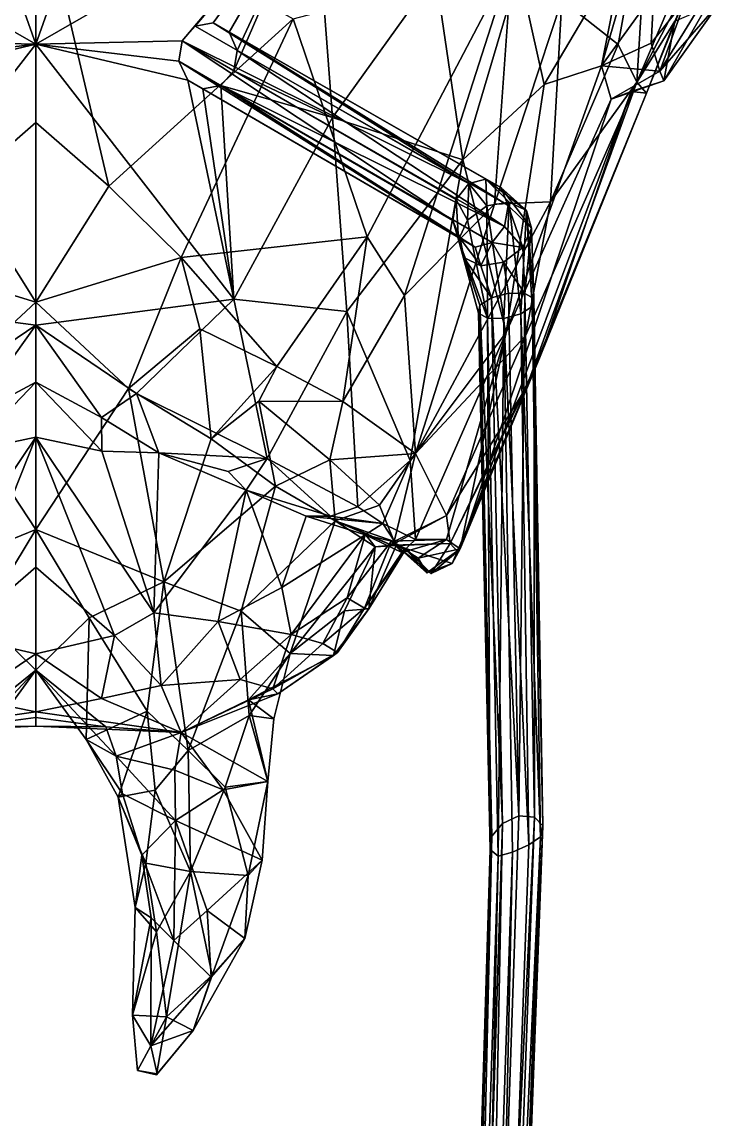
# Model space of a CAD drawing. Extents: x -0.0042 to 0.0042, y -0.0051 to 0.0051.
# Drawn here: x -0.000016 to 0.000789, y -0.003226 to -0.001968 of the extents above; entities that cross this region are included whole.
import ezdxf

# ---------------------------------------------------------------- set-up
doc = ezdxf.new("R2010")
doc.units = 0
doc.layers.add('ANT_BLK$LWO', color=1, linetype='CONTINUOUS')

msp = doc.modelspace()

# ---------------------------------------------------------------- linework, layer by layer
at = {"layer": 'ANT_BLK$LWO'}
for points in [[(-0.0001611, -0.001539, 0.0029273), (-0.0003206, -0.0018094, 0.0028559), (0, -0.0019933, 0.0027809)], [(0, -0.0019933, 0.0027809), (0, -0.0016817, 0.0028754), (-0.0001611, -0.001539, 0.0029273)], [(0, -0.0016817, 0.0028754), (0, -0.0019933, 0.0027809), (0.0001611, -0.001539, 0.0029273)], [(0.0003206, -0.0018094, 0.0028559), (0.0001611, -0.001539, 0.0029273), (0, -0.0019933, 0.0027809)], [(0, -0.0017996, 0.001923), (-0.0000838, -0.0021562, 0.0018754), (-0.0002954, -0.0019641, 0.0019148)], [(-0.0000838, -0.0021562, 0.0018754), (0, -0.0017996, 0.001923), (0, -0.0020831, 0.0018863)], [(0, -0.0017996, 0.001923), (0.0000838, -0.0021562, 0.0018754), (0, -0.0020831, 0.0018863)], [(0.0000838, -0.0021562, 0.0018754), (0, -0.0017996, 0.001923), (0.0002954, -0.0019641, 0.0019148)], [(0.0007048, -0.0017929, 0.0021184), (0.0006686, -0.0019935, 0.0020865), (0.0006038, -0.0019425, 0.0020173)], [(0.0006686, -0.0019935, 0.0020865), (0.0007048, -0.0017929, 0.0021184), (0.0006901, -0.002037, 0.0021636)], [(0.000789, -0.0018042, 0.0022839), (0.0006901, -0.002037, 0.0021636), (0.0007048, -0.0017929, 0.0021184)], [(0, -0.0019933, 0.0027809), (-0.0003206, -0.0018094, 0.0028559), (-0.000168, -0.0019893, 0.0027918)], [(0.0003206, -0.0018094, 0.0028559), (0, -0.0019933, 0.0027809), (0.000168, -0.0019893, 0.0027918)], [(0.000168, -0.0019893, 0.0027918), (0.0001832, -0.0019725, 0.0027977), (0.0003206, -0.0018094, 0.0028559)], [(0.0001832, -0.0019725, 0.0027977), (0.0002039, -0.0019687, 0.0028002), (0.0003206, -0.0018094, 0.0028559)], [(0.0002039, -0.0019687, 0.0028002), (0.0002222, -0.0019795, 0.0027981), (0.0003206, -0.0018094, 0.0028559)], [(0.0002222, -0.0019795, 0.0027981), (0.0002313, -0.0020006, 0.0027923), (0.0003206, -0.0018094, 0.0028559)], [(0.0002276, -0.002024, 0.0027851), (0.0003406, -0.0020773, 0.0027764), (0.0003206, -0.0018094, 0.0028559)], [(0.0002313, -0.0020006, 0.0027923), (0.0002276, -0.002024, 0.0027851), (0.0003206, -0.0018094, 0.0028559)], [(0.0004588, -0.0019125, 0.0028219), (0.0003206, -0.0018094, 0.0028559), (0.0003406, -0.0020773, 0.0027764)], [(0.000761, -0.0019009, 0.0022855), (0.0006901, -0.002037, 0.0021636), (0.000789, -0.0018042, 0.0022839)], [(0.0005838, -0.0020394, 0.0027084), (0.000676, -0.0018836, 0.0026946), (0.0005544, -0.0019091, 0.0027948)], [(0.0005838, -0.0020394, 0.0027084), (0.0006493, -0.0020183, 0.0026325), (0.000676, -0.0018836, 0.0026946)], [(0.000676, -0.0018836, 0.0026946), (0.0006493, -0.0020183, 0.0026325), (0.000686, -0.0018929, 0.0026613)], [(0.0002954, -0.0019641, 0.0019148), (0.0005464, -0.001898, 0.0019791), (0.0003806, -0.0022143, 0.0019197)], [(0.0003806, -0.0022143, 0.0019197), (0.0005464, -0.001898, 0.0019791), (0.0004235, -0.0022817, 0.0019423)], [(0.0005265, -0.0021767, 0.0019877), (0.0004235, -0.0022817, 0.0019423), (0.0005464, -0.001898, 0.0019791)], [(0.0006038, -0.0019425, 0.0020173), (0.0005265, -0.0021767, 0.0019877), (0.0005464, -0.001898, 0.0019791)], [(0.0007096, -0.0019347, 0.0026529), (0.000686, -0.0018929, 0.0026613), (0.0006493, -0.0020183, 0.0026325)], [(0.0004904, -0.0021258, 0.0027268), (0.0004588, -0.0019125, 0.0028219), (0.0003406, -0.0020773, 0.0027764)], [(0.0004904, -0.0021258, 0.0027268), (0.0005544, -0.0019091, 0.0027948), (0.0004588, -0.0019125, 0.0028219)], [(0.0004904, -0.0021258, 0.0027268), (0.0005838, -0.0020394, 0.0027084), (0.0005544, -0.0019091, 0.0027948)], [(0.000761, -0.0019009, 0.0022855), (0.000701, -0.0020496, 0.0022859), (0.0006901, -0.002037, 0.0021636)], [(0.0007338, -0.0019669, 0.0023883), (0.000701, -0.0020496, 0.0022859), (0.000761, -0.0019009, 0.0022855)], [(0.0007165, -0.0020244, 0.0025615), (0.0007847, -0.0019462, 0.0024823), (0.0007822, -0.0019171, 0.0025516)], [(0.0007463, -0.0019417, 0.0026131), (0.0007165, -0.0020244, 0.0025615), (0.0007822, -0.0019171, 0.0025516)], [(0.0007096, -0.0019347, 0.0026529), (0.0006493, -0.0020183, 0.0026325), (0.0007066, -0.0019921, 0.0026204)], [(0.0007096, -0.0019347, 0.0026529), (0.0007066, -0.0019921, 0.0026204), (0.0007463, -0.0019417, 0.0026131)], [(0.000591, -0.0021743, 0.0020455), (0.0005265, -0.0021767, 0.0019877), (0.0006038, -0.0019425, 0.0020173)], [(0.0006686, -0.0019935, 0.0020865), (0.000591, -0.0021743, 0.0020455), (0.0006038, -0.0019425, 0.0020173)], [(0.0007165, -0.0020244, 0.0025615), (0.0007463, -0.0019417, 0.0026131), (0.0007066, -0.0019921, 0.0026204)], [(0.0007847, -0.0019462, 0.0024823), (0.0007165, -0.0020244, 0.0025615), (0.0007209, -0.0020352, 0.0024705)], [(0.0007693, -0.0019517, 0.0024157), (0.0007847, -0.0019462, 0.0024823), (0.0007209, -0.0020352, 0.0024705)], [(0.0007693, -0.0019517, 0.0024157), (0.0007209, -0.0020352, 0.0024705), (0.0007338, -0.0019669, 0.0023883)], [(0.0001671, -0.0022379, 0.0018795), (0.0000838, -0.0021562, 0.0018754), (0.0002954, -0.0019641, 0.0019148)], [(0.0003806, -0.0022143, 0.0019197), (0.0001671, -0.0022379, 0.0018795), (0.0002954, -0.0019641, 0.0019148)], [(0.0004971, -0.0021532, 0.0039616), (0.0001832, -0.0019725, 0.0027977), (0.000168, -0.0019893, 0.0027918)], [(0.0002039, -0.0019687, 0.0028002), (0.0001832, -0.0019725, 0.0027977), (0.0004971, -0.0021532, 0.0039616)], [(0.0002222, -0.0019795, 0.0027981), (0.0002039, -0.0019687, 0.0028002), (0.0005168, -0.002148, 0.0039571)], [(0.0005168, -0.002148, 0.0039571), (0.0002039, -0.0019687, 0.0028002), (0.0004971, -0.0021532, 0.0039616)], [(0.0006836, -0.0020475, 0.0024303), (0.0007338, -0.0019669, 0.0023883), (0.0007209, -0.0020352, 0.0024705)], [(0.000701, -0.0020496, 0.0022859), (0.0007338, -0.0019669, 0.0023883), (0.0006836, -0.0020475, 0.0024303)], [(0.0005423, -0.0021785, 0.0039398), (0.0002313, -0.0020006, 0.0027923), (0.0002222, -0.0019795, 0.0027981)], [(0.000534, -0.0021576, 0.0039487), (0.0005423, -0.0021785, 0.0039398), (0.0002222, -0.0019795, 0.0027981)], [(0.0005168, -0.002148, 0.0039571), (0.000534, -0.0021576, 0.0039487), (0.0002222, -0.0019795, 0.0027981)], [(0, -0.0019933, 0.0027809), (-0.0001748, -0.0020346, 0.0027787), (-0.0002274, -0.0022859, 0.0026897)], [(0, -0.0019933, 0.0027809), (-0.0002274, -0.0022859, 0.0026897), (0, -0.0023155, 0.0026524)], [(-0.0001748, -0.0020346, 0.0027787), (0, -0.0019933, 0.0027809), (-0.0001644, -0.0020128, 0.0027845)], [(-0.0001644, -0.0020128, 0.0027845), (0, -0.0019933, 0.0027809), (-0.000168, -0.0019893, 0.0027918)], [(0, -0.0019933, 0.0027809), (0.0001644, -0.0020128, 0.0027845), (0.000168, -0.0019893, 0.0027918)], [(0, -0.0019933, 0.0027809), (0.0001748, -0.0020346, 0.0027787), (0.0001644, -0.0020128, 0.0027845)], [(0.0001748, -0.0020346, 0.0027787), (0, -0.0019933, 0.0027809), (0.0002274, -0.0022859, 0.0026897)], [(0.0002274, -0.0022859, 0.0026897), (0, -0.0019933, 0.0027809), (0, -0.0023155, 0.0026524)], [(0.000168, -0.0019893, 0.0027918), (0.0001644, -0.0020128, 0.0027845), (0.0004788, -0.0021955, 0.0039545)], [(0.000168, -0.0019893, 0.0027918), (0.0004826, -0.0021714, 0.0039606), (0.0004971, -0.0021532, 0.0039616)], [(0.0004826, -0.0021714, 0.0039606), (0.000168, -0.0019893, 0.0027918), (0.0004788, -0.0021955, 0.0039545)], [(0.0002276, -0.002024, 0.0027851), (0.0002313, -0.0020006, 0.0027923), (0.0005383, -0.0022026, 0.0039337)], [(0.0002313, -0.0020006, 0.0027923), (0.0005423, -0.0021785, 0.0039398), (0.0005383, -0.0022026, 0.0039337)], [(0.000591, -0.0021743, 0.0020455), (0.0006686, -0.0019935, 0.0020865), (0.0006901, -0.002037, 0.0021636)], [(0.0006493, -0.0020183, 0.0026325), (0.0007165, -0.0020244, 0.0025615), (0.0007066, -0.0019921, 0.0026204)], [(0.0004871, -0.0022164, 0.0039455), (0.0004788, -0.0021955, 0.0039545), (0.0001644, -0.0020128, 0.0027845)], [(0.0001748, -0.0020346, 0.0027787), (0.0004871, -0.0022164, 0.0039455), (0.0001644, -0.0020128, 0.0027845)], [(0.0002127, -0.0020408, 0.0027791), (0.0002276, -0.002024, 0.0027851), (0.0005383, -0.0022026, 0.0039337)], [(0.0002276, -0.002024, 0.0027851), (0.0002127, -0.0020408, 0.0027791), (0.0003406, -0.0020773, 0.0027764)], [(0.0005838, -0.0020394, 0.0027084), (0.0005401, -0.0023241, 0.0025535), (0.0006493, -0.0020183, 0.0026325)], [(0.0006607, -0.0020563, 0.0025452), (0.0006493, -0.0020183, 0.0026325), (0.0005401, -0.0023241, 0.0025535)], [(0.0006607, -0.0020563, 0.0025452), (0.0007165, -0.0020244, 0.0025615), (0.0006493, -0.0020183, 0.0026325)], [(0.0006607, -0.0020563, 0.0025452), (0.0007209, -0.0020352, 0.0024705), (0.0007165, -0.0020244, 0.0025615)], [(0.0001748, -0.0020346, 0.0027787), (0.000192, -0.0020445, 0.0027763), (0.0004871, -0.0022164, 0.0039455)], [(0.000192, -0.0020445, 0.0027763), (0.0001748, -0.0020346, 0.0027787), (0.0002274, -0.0022859, 0.0026897)], [(0.000591, -0.0021743, 0.0020455), (0.0006901, -0.002037, 0.0021636), (0.0005622, -0.002328, 0.0020711)], [(0.0005622, -0.002328, 0.0020711), (0.0006901, -0.002037, 0.0021636), (0.0005633, -0.0023869, 0.0021223)], [(0.000701, -0.0020496, 0.0022859), (0.0005633, -0.0023869, 0.0021223), (0.0006901, -0.002037, 0.0021636)], [(0.0006607, -0.0020563, 0.0025452), (0.0006836, -0.0020475, 0.0024303), (0.0007209, -0.0020352, 0.0024705)], [(0.000192, -0.0020445, 0.0027763), (0.0002127, -0.0020408, 0.0027791), (0.0005043, -0.0022261, 0.0039372)], [(0.0002127, -0.0020408, 0.0027791), (0.000192, -0.0020445, 0.0027763), (0.0002274, -0.0022859, 0.0026897)], [(0.000192, -0.0020445, 0.0027763), (0.0005043, -0.0022261, 0.0039372), (0.0004871, -0.0022164, 0.0039455)], [(0.0002127, -0.0020408, 0.0027791), (0.0005238, -0.0022208, 0.0039327), (0.0005043, -0.0022261, 0.0039372)], [(0.0005383, -0.0022026, 0.0039337), (0.0005238, -0.0022208, 0.0039327), (0.0002127, -0.0020408, 0.0027791)], [(0.0002274, -0.0022859, 0.0026897), (0.0003406, -0.0020773, 0.0027764), (0.0002127, -0.0020408, 0.0027791)], [(0.0006607, -0.0020563, 0.0025452), (0.0004871, -0.0025722, 0.0023542), (0.0006836, -0.0020475, 0.0024303)], [(0.0005792, -0.0023517, 0.0022899), (0.0006836, -0.0020475, 0.0024303), (0.0004871, -0.0025722, 0.0023542)], [(0.0005401, -0.0023241, 0.0025535), (0.0005838, -0.0020394, 0.0027084), (0.0004904, -0.0021258, 0.0027268)], [(0.0005633, -0.0023869, 0.0021223), (0.000701, -0.0020496, 0.0022859), (0.0005792, -0.0023517, 0.0022899)], [(0.0005792, -0.0023517, 0.0022899), (0.000701, -0.0020496, 0.0022859), (0.0006836, -0.0020475, 0.0024303)], [(0.0004871, -0.0025722, 0.0023542), (0.0006607, -0.0020563, 0.0025452), (0.0005401, -0.0023241, 0.0025535)], [(-0.0000838, -0.0021562, 0.0018754), (0, -0.0020831, 0.0018863), (0, -0.0022893, 0.0019158)], [(0, -0.0020831, 0.0018863), (0.0000838, -0.0021562, 0.0018754), (0, -0.0022893, 0.0019158)], [(0.0003571, -0.0023001, 0.0026756), (0.0003406, -0.0020773, 0.0027764), (0.0002274, -0.0022859, 0.0026897)], [(0.0004904, -0.0021258, 0.0027268), (0.0003406, -0.0020773, 0.0027764), (0.0003571, -0.0023001, 0.0026756)], [(0.0004904, -0.0021258, 0.0027268), (0.0003571, -0.0023001, 0.0026756), (0.0004298, -0.002471, 0.0025675)], [(0.0004904, -0.0021258, 0.0027268), (0.0004298, -0.002471, 0.0025675), (0.0005401, -0.0023241, 0.0025535)], [(0.0004971, -0.0021532, 0.0039616), (0.0005177, -0.0021787, 0.004076), (0.0005168, -0.002148, 0.0039571)], [(0.0005633, -0.0021842, 0.0040508), (0.000534, -0.0021576, 0.0039487), (0.0005168, -0.002148, 0.0039571)], [(0.0005168, -0.002148, 0.0039571), (0.0005436, -0.0021745, 0.0040728), (0.0005633, -0.0021842, 0.0040508)], [(0.0005177, -0.0021787, 0.004076), (0.0005436, -0.0021745, 0.0040728), (0.0005168, -0.002148, 0.0039571)], [(-0.0001671, -0.0022379, 0.0018795), (-0.0000838, -0.0021562, 0.0018754), (0, -0.0022893, 0.0019158)], [(0.0000838, -0.0021562, 0.0018754), (0.0001671, -0.0022379, 0.0018795), (0, -0.0022893, 0.0019158)], [(0.0004826, -0.0021714, 0.0039606), (0.0004955, -0.0021953, 0.0040593), (0.0004971, -0.0021532, 0.0039616)], [(0.0004955, -0.0021953, 0.0040593), (0.0005177, -0.0021787, 0.004076), (0.0004971, -0.0021532, 0.0039616)], [(0.0005692, -0.0022042, 0.0040185), (0.0005423, -0.0021785, 0.0039398), (0.000534, -0.0021576, 0.0039487)], [(0.000534, -0.0021576, 0.0039487), (0.0005633, -0.0021842, 0.0040508), (0.0005692, -0.0022042, 0.0040185)], [(0.0005265, -0.0021767, 0.0019877), (0.0004359, -0.002463, 0.0019925), (0.0004235, -0.0022817, 0.0019423)], [(0.000591, -0.0021743, 0.0020455), (0.0005622, -0.002328, 0.0020711), (0.0004359, -0.002463, 0.0019925)], [(0.000591, -0.0021743, 0.0020455), (0.0004359, -0.002463, 0.0019925), (0.0005265, -0.0021767, 0.0019877)], [(0.0004788, -0.0021955, 0.0039545), (0.0004855, -0.0022179, 0.004029), (0.0004826, -0.0021714, 0.0039606)], [(0.0004855, -0.0022179, 0.004029), (0.0004955, -0.0021953, 0.0040593), (0.0004826, -0.0021714, 0.0039606)], [(0.0005436, -0.0021745, 0.0040728), (0.0005177, -0.0021787, 0.004076), (0.0005372, -0.0023079, 0.0040573)], [(0.0005568, -0.0023027, 0.0040538), (0.0005436, -0.0021745, 0.0040728), (0.0005372, -0.0023079, 0.0040573)], [(0.0005633, -0.0021842, 0.0040508), (0.0005436, -0.0021745, 0.0040728), (0.0005568, -0.0023027, 0.0040538)], [(0.0005177, -0.0021787, 0.004076), (0.0004955, -0.0021953, 0.0040593), (0.0005187, -0.0023075, 0.0040485)], [(0.0005372, -0.0023079, 0.0040573), (0.0005177, -0.0021787, 0.004076), (0.0005187, -0.0023075, 0.0040485)], [(0.000559, -0.0022267, 0.0039883), (0.0005383, -0.0022026, 0.0039337), (0.0005423, -0.0021785, 0.0039398)], [(0.0005423, -0.0021785, 0.0039398), (0.0005692, -0.0022042, 0.0040185), (0.000559, -0.0022267, 0.0039883)], [(0.0005699, -0.0022941, 0.0040392), (0.0005633, -0.0021842, 0.0040508), (0.0005568, -0.0023027, 0.0040538)], [(0.0005633, -0.0021842, 0.0040508), (0.0005699, -0.0022941, 0.0040392), (0.0005717, -0.0022852, 0.0040191)], [(0.0005717, -0.0022852, 0.0040191), (0.0005692, -0.0022042, 0.0040185), (0.0005633, -0.0021842, 0.0040508)], [(0.0004788, -0.0021955, 0.0039545), (0.0004871, -0.0022164, 0.0039455), (0.0004915, -0.0022379, 0.0039968)], [(0.0004855, -0.0022179, 0.004029), (0.0004788, -0.0021955, 0.0039545), (0.0004915, -0.0022379, 0.0039968)], [(0.0005187, -0.0023075, 0.0040485), (0.0004955, -0.0021953, 0.0040593), (0.0004855, -0.0022179, 0.004029)], [(0.0003806, -0.0022143, 0.0019197), (0.0002769, -0.0023632, 0.0019061), (0.0001671, -0.0022379, 0.0018795)], [(0.0002769, -0.0023632, 0.0019061), (0.0003806, -0.0022143, 0.0019197), (0.0003526, -0.0024032, 0.0019366)], [(0.0003806, -0.0022143, 0.0019197), (0.0004235, -0.0022817, 0.0019423), (0.0003526, -0.0024032, 0.0019366)], [(0.0005238, -0.0022208, 0.0039327), (0.0005383, -0.0022026, 0.0039337), (0.000559, -0.0022267, 0.0039883)], [(0.0005613, -0.0022795, 0.0040012), (0.000559, -0.0022267, 0.0039883), (0.0005692, -0.0022042, 0.0040185)], [(0.0005692, -0.0022042, 0.0040185), (0.0005717, -0.0022852, 0.0040191), (0.0005613, -0.0022795, 0.0040012)], [(0.0004855, -0.0022179, 0.004029), (0.0005083, -0.0023018, 0.0040306), (0.0005187, -0.0023075, 0.0040485)], [(0.00051, -0.0022929, 0.0040105), (0.0005083, -0.0023018, 0.0040306), (0.0004855, -0.0022179, 0.004029)], [(0.0004915, -0.0022379, 0.0039968), (0.00051, -0.0022929, 0.0040105), (0.0004855, -0.0022179, 0.004029)], [(0.0004871, -0.0022164, 0.0039455), (0.0005043, -0.0022261, 0.0039372), (0.000511, -0.0022476, 0.0039749)], [(0.0004915, -0.0022379, 0.0039968), (0.0004871, -0.0022164, 0.0039455), (0.000511, -0.0022476, 0.0039749)], [(0.000511, -0.0022476, 0.0039749), (0.0005043, -0.0022261, 0.0039372), (0.0005238, -0.0022208, 0.0039327)], [(0.0005238, -0.0022208, 0.0039327), (0.0005368, -0.0022433, 0.0039717), (0.000511, -0.0022476, 0.0039749)], [(0.0005368, -0.0022433, 0.0039717), (0.0005238, -0.0022208, 0.0039327), (0.000559, -0.0022267, 0.0039883)], [(0.000559, -0.0022267, 0.0039883), (0.0005613, -0.0022795, 0.0040012), (0.0005368, -0.0022433, 0.0039717)], [(-0.0001671, -0.0022379, 0.0018795), (0, -0.0022893, 0.0019158), (-0.0001067, -0.0023882, 0.0019387)], [(0, -0.0022893, 0.0019158), (0.0001671, -0.0022379, 0.0018795), (0.0001067, -0.0023882, 0.0019387)], [(0.0001671, -0.0022379, 0.0018795), (0.0001886, -0.0023197, 0.0018936), (0.0001067, -0.0023882, 0.0019387)], [(0.0001886, -0.0023197, 0.0018936), (0.0001671, -0.0022379, 0.0018795), (0.0002769, -0.0023632, 0.0019061)], [(0.0005231, -0.0022843, 0.0039958), (0.00051, -0.0022929, 0.0040105), (0.0004915, -0.0022379, 0.0039968)], [(0.000511, -0.0022476, 0.0039749), (0.0005231, -0.0022843, 0.0039958), (0.0004915, -0.0022379, 0.0039968)], [(0.0005231, -0.0022843, 0.0039958), (0.000511, -0.0022476, 0.0039749), (0.0005368, -0.0022433, 0.0039717)], [(0.0005368, -0.0022433, 0.0039717), (0.0005427, -0.0022791, 0.0039923), (0.0005231, -0.0022843, 0.0039958)], [(0.0005613, -0.0022795, 0.0040012), (0.0005427, -0.0022791, 0.0039923), (0.0005368, -0.0022433, 0.0039717)], [(-0.0002274, -0.0022859, 0.0026897), (-0.0001156, -0.0023941, 0.0026318), (0, -0.0023155, 0.0026524)], [(0, -0.0025501, 0.0019408), (-0.0001067, -0.0023882, 0.0019387), (0, -0.0022893, 0.0019158)], [(0.0001156, -0.0023941, 0.0026318), (0.0002274, -0.0022859, 0.0026897), (0, -0.0023155, 0.0026524)], [(0.0001067, -0.0023882, 0.0019387), (0, -0.0025501, 0.0019408), (0, -0.0022893, 0.0019158)], [(0.0002657, -0.0024685, 0.0026005), (0.0002274, -0.0022859, 0.0026897), (0.0001156, -0.0023941, 0.0026318)], [(0.0003571, -0.0023001, 0.0026756), (0.0002274, -0.0022859, 0.0026897), (0.0002657, -0.0024685, 0.0026005)], [(0.0003526, -0.0024032, 0.0019366), (0.0004235, -0.0022817, 0.0019423), (0.0004359, -0.002463, 0.0019925)], [(0.00051, -0.0022929, 0.0040105), (0.0005231, -0.0022843, 0.0039958), (0.0005359, -0.0028872, 0.003802)], [(0.0005231, -0.0022843, 0.0039958), (0.0005427, -0.0022791, 0.0039923), (0.0005545, -0.0028787, 0.0037989)], [(0.0005545, -0.0028787, 0.0037989), (0.0005359, -0.0028872, 0.003802), (0.0005231, -0.0022843, 0.0039958)], [(0.0005427, -0.0022791, 0.0039923), (0.0005613, -0.0022795, 0.0040012), (0.0005545, -0.0028787, 0.0037989)], [(0.0005613, -0.0022795, 0.0040012), (0.0005724, -0.0028799, 0.0038112), (0.0005545, -0.0028787, 0.0037989)], [(0.0005613, -0.0022795, 0.0040012), (0.0005717, -0.0022852, 0.0040191), (0.0005724, -0.0028799, 0.0038112)], [(0.0005717, -0.0022852, 0.0040191), (0.0005699, -0.0022941, 0.0040392), (0.000582, -0.00289, 0.0038302)], [(0.0005717, -0.0022852, 0.0040191), (0.000582, -0.00289, 0.0038302), (0.0005724, -0.0028799, 0.0038112)], [(0.0003571, -0.0023001, 0.0026756), (0.0002657, -0.0024685, 0.0026005), (0.0003697, -0.002524, 0.0025613)], [(0.0003571, -0.0023001, 0.0026756), (0.0003697, -0.002524, 0.0025613), (0.0004298, -0.002471, 0.0025675)], [(0.0005083, -0.0023018, 0.0040306), (0.00051, -0.0022929, 0.0040105), (0.0005236, -0.0029019, 0.0038194)], [(0.0005187, -0.0023075, 0.0040485), (0.0005083, -0.0023018, 0.0040306), (0.0005218, -0.0029173, 0.0038402)], [(0.0005236, -0.0029019, 0.0038194), (0.0005218, -0.0029173, 0.0038402), (0.0005083, -0.0023018, 0.0040306)], [(0.0005359, -0.0028872, 0.003802), (0.0005236, -0.0029019, 0.0038194), (0.00051, -0.0022929, 0.0040105)], [(0.0005568, -0.0023027, 0.0040538), (0.0005372, -0.0023079, 0.0040573), (0.0005661, -0.0029119, 0.0038607)], [(0.0005699, -0.0022941, 0.0040392), (0.0005568, -0.0023027, 0.0040538), (0.0005796, -0.0029027, 0.003849)], [(0.0005568, -0.0023027, 0.0040538), (0.0005661, -0.0029119, 0.0038607), (0.0005796, -0.0029027, 0.003849)], [(0.0005699, -0.0022941, 0.0040392), (0.0005796, -0.0029027, 0.003849), (0.000582, -0.00289, 0.0038302)], [(0, -0.0023155, 0.0026524), (-0.0001156, -0.0023941, 0.0026318), (-0.0000757, -0.0024217, 0.0026028)], [(-0.0000757, -0.0024217, 0.0026028), (0, -0.0023809, 0.0026047), (0, -0.0023155, 0.0026524)], [(0, -0.0023809, 0.0026047), (0.0000757, -0.0024217, 0.0026028), (0, -0.0023155, 0.0026524)], [(0.0001156, -0.0023941, 0.0026318), (0, -0.0023155, 0.0026524), (0.0000757, -0.0024217, 0.0026028)], [(0.0005372, -0.0023079, 0.0040573), (0.0005187, -0.0023075, 0.0040485), (0.0005309, -0.0029248, 0.003857)], [(0.0005218, -0.0029173, 0.0038402), (0.0005309, -0.0029248, 0.003857), (0.0005187, -0.0023075, 0.0040485)], [(0.0005309, -0.0029248, 0.003857), (0.0005475, -0.0029204, 0.0038638), (0.0005372, -0.0023079, 0.0040573)], [(0.0005372, -0.0023079, 0.0040573), (0.0005475, -0.0029204, 0.0038638), (0.0005661, -0.0029119, 0.0038607)], [(0.0002014, -0.0024459, 0.0019568), (0.0001067, -0.0023882, 0.0019387), (0.0001886, -0.0023197, 0.0018936)], [(0.0002014, -0.0024459, 0.0019568), (0.0001886, -0.0023197, 0.0018936), (0.0002769, -0.0023632, 0.0019061)], [(0.0004361, -0.0025616, 0.0024956), (0.0005401, -0.0023241, 0.0025535), (0.0004298, -0.002471, 0.0025675)], [(0.0004359, -0.002463, 0.0019925), (0.0005622, -0.002328, 0.0020711), (0.0004717, -0.002534, 0.0020896)], [(0.0004361, -0.0025616, 0.0024956), (0.0004717, -0.0025616, 0.0024303), (0.0005401, -0.0023241, 0.0025535)], [(0.0005401, -0.0023241, 0.0025535), (0.0004717, -0.0025616, 0.0024303), (0.0004871, -0.0025722, 0.0023542)], [(0.0005622, -0.002328, 0.0020711), (0.0005633, -0.0023869, 0.0021223), (0.0004717, -0.002534, 0.0020896)], [(0.0005792, -0.0023517, 0.0022899), (0.0004843, -0.0025753, 0.0022241), (0.0004759, -0.0025662, 0.0021474)], [(0.0005792, -0.0023517, 0.0022899), (0.0004759, -0.0025662, 0.0021474), (0.0005633, -0.0023869, 0.0021223)], [(0.0004843, -0.0025753, 0.0022241), (0.0005792, -0.0023517, 0.0022899), (0.000478, -0.002589, 0.0022866)], [(0.0005792, -0.0023517, 0.0022899), (0.0004871, -0.0025722, 0.0023542), (0.000478, -0.002589, 0.0022866)], [(0.0002561, -0.0024029, 0.0019252), (0.0002014, -0.0024459, 0.0019568), (0.0002769, -0.0023632, 0.0019061)], [(0.0002769, -0.0023632, 0.0019061), (0.0003526, -0.0024032, 0.0019366), (0.0002561, -0.0024029, 0.0019252)], [(-0.0001471, -0.00261, 0.0019566), (-0.0001067, -0.0023882, 0.0019387), (0, -0.0025501, 0.0019408)], [(0, -0.0023809, 0.0026047), (-0.0000757, -0.0024217, 0.0026028), (-0.0000759, -0.0024602, 0.0025521)], [(0, -0.0023809, 0.0026047), (-0.0000759, -0.0024602, 0.0025521), (0, -0.0024443, 0.0025387)], [(0.0000757, -0.0024217, 0.0026028), (0, -0.0023809, 0.0026047), (0.0000759, -0.0024602, 0.0025521)], [(0.0000759, -0.0024602, 0.0025521), (0, -0.0023809, 0.0026047), (0, -0.0024443, 0.0025387)], [(0.0001067, -0.0023882, 0.0019387), (0.0001471, -0.00261, 0.0019566), (0, -0.0025501, 0.0019408)], [(0.0001067, -0.0023882, 0.0019387), (0.0002014, -0.0024459, 0.0019568), (0.0001471, -0.00261, 0.0019566)], [(0.0004717, -0.002534, 0.0020896), (0.0005633, -0.0023869, 0.0021223), (0.0004759, -0.0025662, 0.0021474)], [(0.0000757, -0.0024217, 0.0026028), (0.0001414, -0.0024621, 0.0025591), (0.0001156, -0.0023941, 0.0026318)], [(0.0002657, -0.0024685, 0.0026005), (0.0001156, -0.0023941, 0.0026318), (0.0001414, -0.0024621, 0.0025591)], [(0.0002014, -0.0024459, 0.0019568), (0.0002561, -0.0024029, 0.0019252), (0.0002752, -0.0025004, 0.0019994)], [(0.0002561, -0.0024029, 0.0019252), (0.0003378, -0.0024703, 0.0019697), (0.0002752, -0.0025004, 0.0019994)], [(0.0002561, -0.0024029, 0.0019252), (0.0003526, -0.0024032, 0.0019366), (0.0003378, -0.0024703, 0.0019697)], [(0.0003378, -0.0024703, 0.0019697), (0.0003526, -0.0024032, 0.0019366), (0.0004359, -0.002463, 0.0019925)], [(0.0001414, -0.0024621, 0.0025591), (0.0000757, -0.0024217, 0.0026028), (0.0000759, -0.0024602, 0.0025521)], [(0, -0.0024443, 0.0025387), (-0.0001358, -0.0026455, 0.0024498), (-0.0000905, -0.0026717, 0.0024173)], [(-0.0000759, -0.0024602, 0.0025521), (-0.0001358, -0.0026455, 0.0024498), (0, -0.0024443, 0.0025387)], [(0, -0.0025933, 0.0024186), (0, -0.0024443, 0.0025387), (-0.0000905, -0.0026717, 0.0024173)], [(0, -0.0024443, 0.0025387), (0, -0.0025933, 0.0024186), (0.0000905, -0.0026717, 0.0024173)], [(0.0001358, -0.0026455, 0.0024498), (0, -0.0024443, 0.0025387), (0.0000905, -0.0026717, 0.0024173)], [(0.0001358, -0.0026455, 0.0024498), (0.0000759, -0.0024602, 0.0025521), (0, -0.0024443, 0.0025387)], [(0.0002752, -0.0025004, 0.0019994), (0.0001471, -0.00261, 0.0019566), (0.0002014, -0.0024459, 0.0019568)], [(0.0001358, -0.0026455, 0.0024498), (0.0001414, -0.0024621, 0.0025591), (0.0000759, -0.0024602, 0.0025521)], [(0.0001414, -0.0024621, 0.0025591), (0.0001358, -0.0026455, 0.0024498), (0.0002417, -0.0025051, 0.0025306)], [(0.000221, -0.0024835, 0.0025749), (0.0001414, -0.0024621, 0.0025591), (0.0002417, -0.0025051, 0.0025306)], [(0.0001414, -0.0024621, 0.0025591), (0.000221, -0.0024835, 0.0025749), (0.0002657, -0.0024685, 0.0026005)], [(0.0003378, -0.0024703, 0.0019697), (0.0004359, -0.002463, 0.0019925), (0.0003948, -0.0025222, 0.002018)], [(0.0004115, -0.0025638, 0.0020749), (0.0003948, -0.0025222, 0.002018), (0.0004359, -0.002463, 0.0019925)], [(0.0004359, -0.002463, 0.0019925), (0.0004717, -0.002534, 0.0020896), (0.0004115, -0.0025638, 0.0020749)], [(0.000221, -0.0024835, 0.0025749), (0.0002417, -0.0025051, 0.0025306), (0.0002657, -0.0024685, 0.0026005)], [(0.0002417, -0.0025051, 0.0025306), (0.0003384, -0.0025348, 0.0025407), (0.0002657, -0.0024685, 0.0026005)], [(0.0003384, -0.0025348, 0.0025407), (0.0003697, -0.002524, 0.0025613), (0.0002657, -0.0024685, 0.0026005)], [(0.0002752, -0.0025004, 0.0019994), (0.0003378, -0.0024703, 0.0019697), (0.0003438, -0.0025401, 0.0020616)], [(0.0003378, -0.0024703, 0.0019697), (0.0003948, -0.0025222, 0.002018), (0.0003438, -0.0025401, 0.0020616)], [(0.0004298, -0.002471, 0.0025675), (0.0003697, -0.002524, 0.0025613), (0.0003985, -0.0025433, 0.0025302)], [(0.0004361, -0.0025616, 0.0024956), (0.0004298, -0.002471, 0.0025675), (0.0003985, -0.0025433, 0.0025302)], [(0.0002359, -0.0026438, 0.0020184), (0.0001471, -0.00261, 0.0019566), (0.0002752, -0.0025004, 0.0019994)], [(0.0002752, -0.0025004, 0.0019994), (0.0003438, -0.0025401, 0.0020616), (0.0002359, -0.0026438, 0.0020184)], [(0.0001358, -0.0026455, 0.0024498), (0.0002093, -0.0026558, 0.0024511), (0.0002417, -0.0025051, 0.0025306)], [(0.0002093, -0.0026558, 0.0024511), (0.0002827, -0.0026165, 0.0024641), (0.0002417, -0.0025051, 0.0025306)], [(0.0002417, -0.0025051, 0.0025306), (0.0002827, -0.0026165, 0.0024641), (0.0003103, -0.0025348, 0.0025013)], [(0.0003384, -0.0025348, 0.0025407), (0.0002417, -0.0025051, 0.0025306), (0.0003103, -0.0025348, 0.0025013)], [(0.0003384, -0.0025348, 0.0025407), (0.0003985, -0.0025433, 0.0025302), (0.0003697, -0.002524, 0.0025613)], [(0.0004115, -0.0025638, 0.0020749), (0.0003438, -0.0025401, 0.0020616), (0.0003948, -0.0025222, 0.002018)], [(0.0002359, -0.0026438, 0.0020184), (0.0003438, -0.0025401, 0.0020616), (0.000292, -0.0026924, 0.0020809)], [(0.0002827, -0.0026165, 0.0024641), (0.0003781, -0.0025563, 0.002437), (0.0003103, -0.0025348, 0.0025013)], [(0.0003898, -0.0025698, 0.0021264), (0.000292, -0.0026924, 0.0020809), (0.0003438, -0.0025401, 0.0020616)], [(0.0003985, -0.0025433, 0.0025302), (0.0003103, -0.0025348, 0.0025013), (0.0003781, -0.0025563, 0.002437)], [(0.0003103, -0.0025348, 0.0025013), (0.0003985, -0.0025433, 0.0025302), (0.0003384, -0.0025348, 0.0025407)], [(0.0003438, -0.0025401, 0.0020616), (0.0003767, -0.0025534, 0.0020976), (0.0003898, -0.0025698, 0.0021264)], [(0.0003767, -0.0025534, 0.0020976), (0.0003438, -0.0025401, 0.0020616), (0.0004086, -0.0025681, 0.0021049)], [(0.0004086, -0.0025681, 0.0021049), (0.0003438, -0.0025401, 0.0020616), (0.0004115, -0.0025638, 0.0020749)], [(0.0004717, -0.002534, 0.0020896), (0.0004759, -0.0025662, 0.0021474), (0.0004086, -0.0025681, 0.0021049)], [(0.0004086, -0.0025681, 0.0021049), (0.0004115, -0.0025638, 0.0020749), (0.0004717, -0.002534, 0.0020896)], [(-0.0000615, -0.0026514, 0.0019607), (-0.0001471, -0.00261, 0.0019566), (0, -0.0025501, 0.0019408)], [(0, -0.0027114, 0.0019942), (-0.0000615, -0.0026514, 0.0019607), (0, -0.0025501, 0.0019408)], [(0.0001471, -0.00261, 0.0019566), (0.0000615, -0.0026514, 0.0019607), (0, -0.0025501, 0.0019408)], [(0.0000615, -0.0026514, 0.0019607), (0, -0.0027114, 0.0019942), (0, -0.0025501, 0.0019408)], [(0.0003767, -0.0025534, 0.0020976), (0.0004086, -0.0025681, 0.0021049), (0.0003898, -0.0025698, 0.0021264)], [(0.0004202, -0.0025763, 0.0024527), (0.0003985, -0.0025433, 0.0025302), (0.0003781, -0.0025563, 0.002437)], [(0.0003985, -0.0025433, 0.0025302), (0.0004202, -0.0025763, 0.0024527), (0.0004361, -0.0025616, 0.0024956)], [(0.0002827, -0.0026165, 0.0024641), (0.0002933, -0.0026705, 0.0024119), (0.0003781, -0.0025563, 0.002437)], [(0.0003577, -0.0026285, 0.0023849), (0.0003781, -0.0025563, 0.002437), (0.0002933, -0.0026705, 0.0024119)], [(0.0004086, -0.0025634, 0.0023816), (0.0003781, -0.0025563, 0.002437), (0.0003577, -0.0026285, 0.0023849)], [(0.0003577, -0.0026285, 0.0023849), (0.0003773, -0.0026402, 0.002309), (0.0004086, -0.0025634, 0.0023816)], [(0.0004238, -0.0025713, 0.002276), (0.0004086, -0.0025634, 0.0023816), (0.0003773, -0.0026402, 0.002309)], [(0.0004086, -0.0025634, 0.0023816), (0.0004202, -0.0025763, 0.0024527), (0.0003781, -0.0025563, 0.002437)], [(0.0004086, -0.0025634, 0.0023816), (0.0004392, -0.0025829, 0.0023785), (0.0004717, -0.0025616, 0.0024303)], [(0.0004202, -0.0025763, 0.0024527), (0.0004086, -0.0025634, 0.0023816), (0.0004717, -0.0025616, 0.0024303)], [(0.0004488, -0.0025998, 0.0023409), (0.0004392, -0.0025829, 0.0023785), (0.0004086, -0.0025634, 0.0023816)], [(0.0004488, -0.0025998, 0.0023409), (0.0004086, -0.0025634, 0.0023816), (0.0004238, -0.0025713, 0.002276)], [(0.0004139, -0.0025683, 0.0021661), (0.0004086, -0.0025681, 0.0021049), (0.0004759, -0.0025662, 0.0021474)], [(0.0004541, -0.0026004, 0.0022116), (0.0004139, -0.0025683, 0.0021661), (0.0004759, -0.0025662, 0.0021474)], [(0.0004361, -0.0025616, 0.0024956), (0.0004202, -0.0025763, 0.0024527), (0.0004717, -0.0025616, 0.0024303)], [(0.0004871, -0.0025722, 0.0023542), (0.0004717, -0.0025616, 0.0024303), (0.0004392, -0.0025829, 0.0023785)], [(0.0004843, -0.0025753, 0.0022241), (0.0004541, -0.0026004, 0.0022116), (0.0004759, -0.0025662, 0.0021474)], [(0.0003898, -0.0025698, 0.0021264), (0.0003546, -0.0026434, 0.0021314), (0.000292, -0.0026924, 0.0020809)], [(0.0003826, -0.0026409, 0.0022023), (0.0003546, -0.0026434, 0.0021314), (0.0003898, -0.0025698, 0.0021264)], [(0.0004238, -0.0025713, 0.002276), (0.0003773, -0.0026402, 0.002309), (0.0004251, -0.0025719, 0.0022134)], [(0.0003773, -0.0026402, 0.002309), (0.0003826, -0.0026409, 0.0022023), (0.0004251, -0.0025719, 0.0022134)], [(0.0004139, -0.0025683, 0.0021661), (0.0003826, -0.0026409, 0.0022023), (0.0003898, -0.0025698, 0.0021264)], [(0.0003826, -0.0026409, 0.0022023), (0.0004139, -0.0025683, 0.0021661), (0.0004251, -0.0025719, 0.0022134)], [(0.0004139, -0.0025683, 0.0021661), (0.0003898, -0.0025698, 0.0021264), (0.0004086, -0.0025681, 0.0021049)], [(0.0004541, -0.0026004, 0.0022116), (0.0004251, -0.0025719, 0.0022134), (0.0004139, -0.0025683, 0.0021661)], [(0.0004238, -0.0025713, 0.002276), (0.0004541, -0.0026004, 0.0022116), (0.000478, -0.002589, 0.0022866)], [(0.0004488, -0.0025998, 0.0023409), (0.0004238, -0.0025713, 0.002276), (0.000478, -0.002589, 0.0022866)], [(0.0004238, -0.0025713, 0.002276), (0.0004251, -0.0025719, 0.0022134), (0.0004541, -0.0026004, 0.0022116)], [(0.0004392, -0.0025829, 0.0023785), (0.0004488, -0.0025998, 0.0023409), (0.0004871, -0.0025722, 0.0023542)], [(0.0004488, -0.0025998, 0.0023409), (0.000478, -0.002589, 0.0022866), (0.0004871, -0.0025722, 0.0023542)], [(0.0004843, -0.0025753, 0.0022241), (0.000478, -0.002589, 0.0022866), (0.0004541, -0.0026004, 0.0022116)], [(0, -0.0026929, 0.002329), (0, -0.0025933, 0.0024186), (-0.0000905, -0.0026717, 0.0024173)], [(0, -0.0025933, 0.0024186), (0, -0.0026929, 0.002329), (0.0000905, -0.0026717, 0.0024173)], [(0.0000615, -0.0026514, 0.0019607), (0.0001471, -0.00261, 0.0019566), (0.0001278, -0.0027585, 0.0019764)], [(0.0001278, -0.0027585, 0.0019764), (0.0001471, -0.00261, 0.0019566), (0.000175, -0.0028035, 0.0019827)], [(0.0002359, -0.0026438, 0.0020184), (0.000175, -0.0028035, 0.0019827), (0.0001471, -0.00261, 0.0019566)], [(0.0002933, -0.0026705, 0.0024119), (0.0002827, -0.0026165, 0.0024641), (0.0002093, -0.0026558, 0.0024511)], [(0.0003298, -0.0026808, 0.0023534), (0.0003577, -0.0026285, 0.0023849), (0.0002933, -0.0026705, 0.0024119)], [(0.0003577, -0.0026285, 0.0023849), (0.0003298, -0.0026808, 0.0023534), (0.0003773, -0.0026402, 0.002309)], [(0.0003463, -0.002691, 0.0022669), (0.0003773, -0.0026402, 0.002309), (0.0003298, -0.0026808, 0.0023534)], [(0.000342, -0.0026946, 0.0021848), (0.0003826, -0.0026409, 0.0022023), (0.0003463, -0.002691, 0.0022669)], [(0.0003826, -0.0026409, 0.0022023), (0.000342, -0.0026946, 0.0021848), (0.0003546, -0.0026434, 0.0021314)], [(0.0003773, -0.0026402, 0.002309), (0.0003463, -0.002691, 0.0022669), (0.0003826, -0.0026409, 0.0022023)], [(-0.0000578, -0.0027909, 0.0019971), (-0.0000615, -0.0026514, 0.0019607), (0, -0.0027114, 0.0019942)], [(0.0000615, -0.0026514, 0.0019607), (0.0000578, -0.0027909, 0.0019971), (0, -0.0027114, 0.0019942)], [(0.0001278, -0.0027585, 0.0019764), (0.0000578, -0.0027909, 0.0019971), (0.0000615, -0.0026514, 0.0019607)], [(0.0000905, -0.0026717, 0.0024173), (0.0001441, -0.0027289, 0.002341), (0.0001358, -0.0026455, 0.0024498)], [(0.0001441, -0.0027289, 0.002341), (0.0002093, -0.0026558, 0.0024511), (0.0001358, -0.0026455, 0.0024498)], [(0.0002359, -0.0026438, 0.0020184), (0.000245, -0.0027635, 0.0020373), (0.000175, -0.0028035, 0.0019827)], [(0.0002359, -0.0026438, 0.0020184), (0.000292, -0.0026924, 0.0020809), (0.000245, -0.0027635, 0.0020373)], [(0.0003546, -0.0026434, 0.0021314), (0.000342, -0.0026946, 0.0021848), (0.000292, -0.0026924, 0.0020809)], [(0.0001441, -0.0027289, 0.002341), (0.0002348, -0.0027223, 0.0023459), (0.0002093, -0.0026558, 0.0024511)], [(0.0002348, -0.0027223, 0.0023459), (0.0002933, -0.0026705, 0.0024119), (0.0002093, -0.0026558, 0.0024511)], [(-0.0000756, -0.0027441, 0.0022961), (0, -0.0026929, 0.002329), (-0.0000905, -0.0026717, 0.0024173)], [(0, -0.0026929, 0.002329), (0.0000756, -0.0027441, 0.0022961), (0.0000905, -0.0026717, 0.0024173)], [(0.0000756, -0.0027441, 0.0022961), (0.0001441, -0.0027289, 0.002341), (0.0000905, -0.0026717, 0.0024173)], [(0.0002348, -0.0027223, 0.0023459), (0.0002723, -0.0027327, 0.0022832), (0.0002933, -0.0026705, 0.0024119)], [(0.0002723, -0.0027327, 0.0022832), (0.0003298, -0.0026808, 0.0023534), (0.0002933, -0.0026705, 0.0024119)], [(0.0002723, -0.0027327, 0.0022832), (0.0003463, -0.002691, 0.0022669), (0.0003298, -0.0026808, 0.0023534)], [(0, -0.0026929, 0.002329), (-0.0000756, -0.0027441, 0.0022961), (0, -0.0027594, 0.0022246)], [(0.0000756, -0.0027441, 0.0022961), (0, -0.0026929, 0.002329), (0, -0.0027594, 0.0022246)], [(0.0002734, -0.0027673, 0.0020858), (0.000292, -0.0026924, 0.0020809), (0.0002441, -0.0027453, 0.0021433)], [(0.000342, -0.0026946, 0.0021848), (0.0002441, -0.0027453, 0.0021433), (0.000292, -0.0026924, 0.0020809)], [(0.000245, -0.0027635, 0.0020373), (0.000292, -0.0026924, 0.0020809), (0.0002734, -0.0027673, 0.0020858)], [(0.0002723, -0.0027327, 0.0022832), (0.000278, -0.0027386, 0.0022045), (0.0003463, -0.002691, 0.0022669)], [(0.000278, -0.0027386, 0.0022045), (0.000342, -0.0026946, 0.0021848), (0.0003463, -0.002691, 0.0022669)], [(0.000278, -0.0027386, 0.0022045), (0.0002441, -0.0027453, 0.0021433), (0.000342, -0.0026946, 0.0021848)], [(0, -0.0027114, 0.0019942), (-0.0000922, -0.0028103, 0.0020671), (-0.0000578, -0.0027909, 0.0019971)], [(0, -0.0027114, 0.0019942), (-0.0000805, -0.0027766, 0.0020994), (-0.0000922, -0.0028103, 0.0020671)], [(0, -0.0027114, 0.0019942), (0, -0.0027657, 0.0020592), (-0.0000805, -0.0027766, 0.0020994)], [(0.0000922, -0.0028103, 0.0020671), (0, -0.0027114, 0.0019942), (0.0000578, -0.0027909, 0.0019971)], [(0.0000805, -0.0027766, 0.0020994), (0, -0.0027114, 0.0019942), (0.0000922, -0.0028103, 0.0020671)], [(0, -0.0027657, 0.0020592), (0, -0.0027114, 0.0019942), (0.0000805, -0.0027766, 0.0020994)], [(0.0000756, -0.0027441, 0.0022961), (0.0001671, -0.0027829, 0.0022113), (0.0001441, -0.0027289, 0.002341)], [(0.0001441, -0.0027289, 0.002341), (0.0001671, -0.0027829, 0.0022113), (0.0002348, -0.0027223, 0.0023459)], [(0.0002348, -0.0027223, 0.0023459), (0.0001671, -0.0027829, 0.0022113), (0.0002723, -0.0027327, 0.0022832)], [(0.0002723, -0.0027327, 0.0022832), (0.0001671, -0.0027829, 0.0022113), (0.000278, -0.0027386, 0.0022045)], [(0.000278, -0.0027386, 0.0022045), (0.0001671, -0.0027829, 0.0022113), (0.0002441, -0.0027453, 0.0021433)], [(0, -0.0027594, 0.0022246), (-0.0000756, -0.0027441, 0.0022961), (-0.0001671, -0.0027829, 0.0022113)], [(0.0000756, -0.0027441, 0.0022961), (0, -0.0027594, 0.0022246), (0.0001671, -0.0027829, 0.0022113)], [(0.0002441, -0.0027453, 0.0021433), (0.0001671, -0.0027829, 0.0022113), (0.0002666, -0.0028392, 0.0020807)], [(0.0002734, -0.0027673, 0.0020858), (0.0002441, -0.0027453, 0.0021433), (0.0002666, -0.0028392, 0.0020807)], [(0, -0.0027757, 0.002147), (0, -0.0027594, 0.0022246), (-0.0001671, -0.0027829, 0.0022113)], [(0, -0.0027757, 0.002147), (-0.0000805, -0.0027766, 0.0020994), (0, -0.0027657, 0.0020592)], [(0, -0.0027594, 0.0022246), (0, -0.0027757, 0.002147), (0.0001671, -0.0027829, 0.0022113)], [(0.0000805, -0.0027766, 0.0020994), (0, -0.0027757, 0.002147), (0, -0.0027657, 0.0020592)], [(0.0001278, -0.0027585, 0.0019764), (0.0000948, -0.0028571, 0.0020001), (0.0000578, -0.0027909, 0.0019971)], [(0.0001278, -0.0027585, 0.0019764), (0.000137, -0.0028493, 0.0019784), (0.0000948, -0.0028571, 0.0020001)], [(0.000137, -0.0028493, 0.0019784), (0.0001278, -0.0027585, 0.0019764), (0.000175, -0.0028035, 0.0019827)], [(0.0002176, -0.0028456, 0.0020117), (0.000175, -0.0028035, 0.0019827), (0.000245, -0.0027635, 0.0020373)], [(0.0002176, -0.0028456, 0.0020117), (0.000245, -0.0027635, 0.0020373), (0.0002666, -0.0028392, 0.0020807)], [(0.000245, -0.0027635, 0.0020373), (0.0002734, -0.0027673, 0.0020858), (0.0002666, -0.0028392, 0.0020807)], [(-0.0001671, -0.0027829, 0.0022113), (-0.0000805, -0.0027766, 0.0020994), (0, -0.0027757, 0.002147)], [(0.0000805, -0.0027766, 0.0020994), (0.0001671, -0.0027829, 0.0022113), (0, -0.0027757, 0.002147)], [(0.0000805, -0.0027766, 0.0020994), (0.0000922, -0.0028103, 0.0020671), (0.0001671, -0.0027829, 0.0022113)], [(0.0000995, -0.0028534, 0.0020412), (0.0000578, -0.0027909, 0.0019971), (0.0000948, -0.0028571, 0.0020001)], [(0.0000578, -0.0027909, 0.0019971), (0.0000995, -0.0028534, 0.0020412), (0.0000922, -0.0028103, 0.0020671)], [(0.0000922, -0.0028103, 0.0020671), (0.0001599, -0.002826, 0.0021384), (0.0001671, -0.0027829, 0.0022113)], [(0.0001599, -0.002826, 0.0021384), (0.0002151, -0.0028486, 0.0021168), (0.0001671, -0.0027829, 0.0022113)], [(0.0002151, -0.0028486, 0.0021168), (0.0002666, -0.0028392, 0.0020807), (0.0001671, -0.0027829, 0.0022113)], [(0.0001778, -0.0029426, 0.0019633), (0.000137, -0.0028493, 0.0019784), (0.000175, -0.0028035, 0.0019827)], [(0.0002176, -0.0028456, 0.0020117), (0.0001778, -0.0029426, 0.0019633), (0.000175, -0.0028035, 0.0019827)], [(0.0000995, -0.0028534, 0.0020412), (0.0001605, -0.0028839, 0.0020954), (0.0000922, -0.0028103, 0.0020671)], [(0.0001599, -0.002826, 0.0021384), (0.0000922, -0.0028103, 0.0020671), (0.0001605, -0.0028839, 0.0020954)], [(0.0002151, -0.0028486, 0.0021168), (0.0001599, -0.002826, 0.0021384), (0.0001605, -0.0028839, 0.0020954)], [(0.0002151, -0.0028486, 0.0021168), (0.0002599, -0.0029295, 0.0020533), (0.0002666, -0.0028392, 0.0020807)], [(0.0002439, -0.0029469, 0.0020169), (0.0002176, -0.0028456, 0.0020117), (0.0002666, -0.0028392, 0.0020807)], [(0.0002439, -0.0029469, 0.0020169), (0.0002666, -0.0028392, 0.0020807), (0.0002599, -0.0029295, 0.0020533)], [(0.000137, -0.0028493, 0.0019784), (0.0001263, -0.0029328, 0.0019746), (0.0000948, -0.0028571, 0.0020001)], [(0.0001217, -0.0029237, 0.0020326), (0.0000995, -0.0028534, 0.0020412), (0.0000948, -0.0028571, 0.0020001)], [(0.0000995, -0.0028534, 0.0020412), (0.0001217, -0.0029237, 0.0020326), (0.0001605, -0.0028839, 0.0020954)], [(0.0001263, -0.0029328, 0.0019746), (0.000137, -0.0028493, 0.0019784), (0.0001778, -0.0029426, 0.0019633)], [(0.0002599, -0.0029295, 0.0020533), (0.0002151, -0.0028486, 0.0021168), (0.0001605, -0.0028839, 0.0020954)], [(0.0001778, -0.0029426, 0.0019633), (0.0002176, -0.0028456, 0.0020117), (0.0002439, -0.0029469, 0.0020169)], [(0.0001142, -0.0029837, 0.0019845), (0.0000948, -0.0028571, 0.0020001), (0.0001263, -0.0029328, 0.0019746)], [(0.0001142, -0.0029837, 0.0019845), (0.0001217, -0.0029237, 0.0020326), (0.0000948, -0.0028571, 0.0020001)], [(0.0005359, -0.0028872, 0.003802), (0.0005545, -0.0028787, 0.0037989), (0.0005097, -0.004201, 0.0033066)], [(0.0005545, -0.0028787, 0.0037989), (0.0005724, -0.0028799, 0.0038112), (0.0005097, -0.004201, 0.0033066)], [(0.0005724, -0.0028799, 0.0038112), (0.0005232, -0.0042398, 0.0033009), (0.0005097, -0.004201, 0.0033066)], [(0.0005724, -0.0028799, 0.0038112), (0.000582, -0.00289, 0.0038302), (0.0005232, -0.0042398, 0.0033009)], [(0.0001587, -0.0030215, 0.0020473), (0.0001605, -0.0028839, 0.0020954), (0.0001217, -0.0029237, 0.0020326)], [(0.0001969, -0.0029873, 0.0020572), (0.0001605, -0.0028839, 0.0020954), (0.0001587, -0.0030215, 0.0020473)], [(0.0001969, -0.0029873, 0.0020572), (0.0002599, -0.0029295, 0.0020533), (0.0001605, -0.0028839, 0.0020954)], [(0.0005236, -0.0029019, 0.0038194), (0.0005359, -0.0028872, 0.003802), (0.0004939, -0.0042094, 0.0033092)], [(0.0005097, -0.004201, 0.0033066), (0.0004939, -0.0042094, 0.0033092), (0.0005359, -0.0028872, 0.003802)], [(0.000582, -0.00289, 0.0038302), (0.0005303, -0.0042648, 0.0033103), (0.0005232, -0.0042398, 0.0033009)], [(0.0005286, -0.0042619, 0.0033331), (0.0005303, -0.0042648, 0.0033103), (0.000582, -0.00289, 0.0038302)], [(0.000582, -0.00289, 0.0038302), (0.0005796, -0.0029027, 0.003849), (0.0005286, -0.0042619, 0.0033331)], [(0.0005218, -0.0029173, 0.0038402), (0.0005236, -0.0029019, 0.0038194), (0.0004821, -0.0042619, 0.0033076)], [(0.0004939, -0.0042094, 0.0033092), (0.0004821, -0.0042619, 0.0033076), (0.0005236, -0.0029019, 0.0038194)], [(0.0005188, -0.00423, 0.0033609), (0.0005286, -0.0042619, 0.0033331), (0.0005796, -0.0029027, 0.003849)], [(0.0005796, -0.0029027, 0.003849), (0.0005661, -0.0029119, 0.0038607), (0.0005188, -0.00423, 0.0033609)], [(0.0005218, -0.0029173, 0.0038402), (0.0004797, -0.0042921, 0.0033186), (0.0004877, -0.004284, 0.0033397)], [(0.0004821, -0.0042619, 0.0033076), (0.0004797, -0.0042921, 0.0033186), (0.0005218, -0.0029173, 0.0038402)], [(0.0005309, -0.0029248, 0.003857), (0.0005218, -0.0029173, 0.0038402), (0.0004877, -0.004284, 0.0033397)], [(0.0005661, -0.0029119, 0.0038607), (0.0005475, -0.0029204, 0.0038638), (0.0005188, -0.00423, 0.0033609)], [(0.0001327, -0.0029955, 0.0020285), (0.0001217, -0.0029237, 0.0020326), (0.0001142, -0.0029837, 0.0019845)], [(0.0001217, -0.0029237, 0.0020326), (0.0001327, -0.0029955, 0.0020285), (0.0001587, -0.0030215, 0.0020473)], [(0.0001969, -0.0029873, 0.0020572), (0.00024, -0.0030193, 0.002017), (0.0002599, -0.0029295, 0.0020533)], [(0.0002439, -0.0029469, 0.0020169), (0.0002599, -0.0029295, 0.0020533), (0.00024, -0.0030193, 0.002017)], [(0.0005309, -0.0029248, 0.003857), (0.0004877, -0.004284, 0.0033397), (0.0005031, -0.0042384, 0.0033634)], [(0.0005475, -0.0029204, 0.0038638), (0.0005031, -0.0042384, 0.0033634), (0.0005188, -0.00423, 0.0033609)], [(0.0005475, -0.0029204, 0.0038638), (0.0005309, -0.0029248, 0.003857), (0.0005031, -0.0042384, 0.0033634)], [(0.0001263, -0.0029328, 0.0019746), (0.0001387, -0.0030118, 0.001951), (0.0001142, -0.0029837, 0.0019845)], [(0.0001387, -0.0030118, 0.001951), (0.0001263, -0.0029328, 0.0019746), (0.0001778, -0.0029426, 0.0019633)], [(0.0001502, -0.0031091, 0.0019059), (0.0001387, -0.0030118, 0.001951), (0.0001778, -0.0029426, 0.0019633)], [(0.0002025, -0.0030615, 0.0019555), (0.0001502, -0.0031091, 0.0019059), (0.0001778, -0.0029426, 0.0019633)], [(0.0002439, -0.0029469, 0.0020169), (0.0002025, -0.0030615, 0.0019555), (0.0001778, -0.0029426, 0.0019633)], [(0.0002025, -0.0030615, 0.0019555), (0.0002439, -0.0029469, 0.0020169), (0.00024, -0.0030193, 0.002017)], [(0.0001387, -0.0030118, 0.001951), (0.0001112, -0.0031073, 0.0019225), (0.0001142, -0.0029837, 0.0019845)], [(0.0001112, -0.0031073, 0.0019225), (0.0001327, -0.0029955, 0.0020285), (0.0001142, -0.0029837, 0.0019845)], [(0.0001322, -0.0031426, 0.0019528), (0.0001327, -0.0029955, 0.0020285), (0.0001112, -0.0031073, 0.0019225)], [(0.0001327, -0.0029955, 0.0020285), (0.0001322, -0.0031426, 0.0019528), (0.0001587, -0.0030215, 0.0020473)], [(0.0002016, -0.0030636, 0.0020096), (0.0001969, -0.0029873, 0.0020572), (0.0001587, -0.0030215, 0.0020473)], [(0.0001969, -0.0029873, 0.0020572), (0.0002016, -0.0030636, 0.0020096), (0.00024, -0.0030193, 0.002017)], [(0.0001112, -0.0031073, 0.0019225), (0.0001387, -0.0030118, 0.001951), (0.0001502, -0.0031091, 0.0019059)], [(0.0002016, -0.0030636, 0.0020096), (0.0001808, -0.0031247, 0.0019396), (0.00024, -0.0030193, 0.002017)], [(0.0001808, -0.0031247, 0.0019396), (0.0002025, -0.0030615, 0.0019555), (0.00024, -0.0030193, 0.002017)], [(0.0001322, -0.0031426, 0.0019528), (0.0002016, -0.0030636, 0.0020096), (0.0001587, -0.0030215, 0.0020473)], [(0.0001808, -0.0031247, 0.0019396), (0.0002016, -0.0030636, 0.0020096), (0.0001322, -0.0031426, 0.0019528)], [(0.0001502, -0.0031091, 0.0019059), (0.0002025, -0.0030615, 0.0019555), (0.0001808, -0.0031247, 0.0019396)], [(0.0001502, -0.0031091, 0.0019059), (0.0001168, -0.0031706, 0.0018941), (0.0001112, -0.0031073, 0.0019225)], [(0.0001112, -0.0031073, 0.0019225), (0.0001168, -0.0031706, 0.0018941), (0.0001322, -0.0031426, 0.0019528)], [(0.0001502, -0.0031091, 0.0019059), (0.0001385, -0.0031758, 0.0018967), (0.0001168, -0.0031706, 0.0018941)], [(0.0001385, -0.0031758, 0.0018967), (0.0001502, -0.0031091, 0.0019059), (0.0001808, -0.0031247, 0.0019396)], [(0.0001322, -0.0031426, 0.0019528), (0.0001394, -0.0031745, 0.001916), (0.0001808, -0.0031247, 0.0019396)], [(0.0001385, -0.0031758, 0.0018967), (0.0001808, -0.0031247, 0.0019396), (0.0001394, -0.0031745, 0.001916)], [(0.0001322, -0.0031426, 0.0019528), (0.0001168, -0.0031706, 0.0018941), (0.0001394, -0.0031745, 0.001916)], [(0.0001168, -0.0031706, 0.0018941), (0.0001385, -0.0031758, 0.0018967), (0.0001394, -0.0031745, 0.001916)]]:
    msp.add_3dface(points, dxfattribs=at)

doc.saveas('drawing.dxf')
